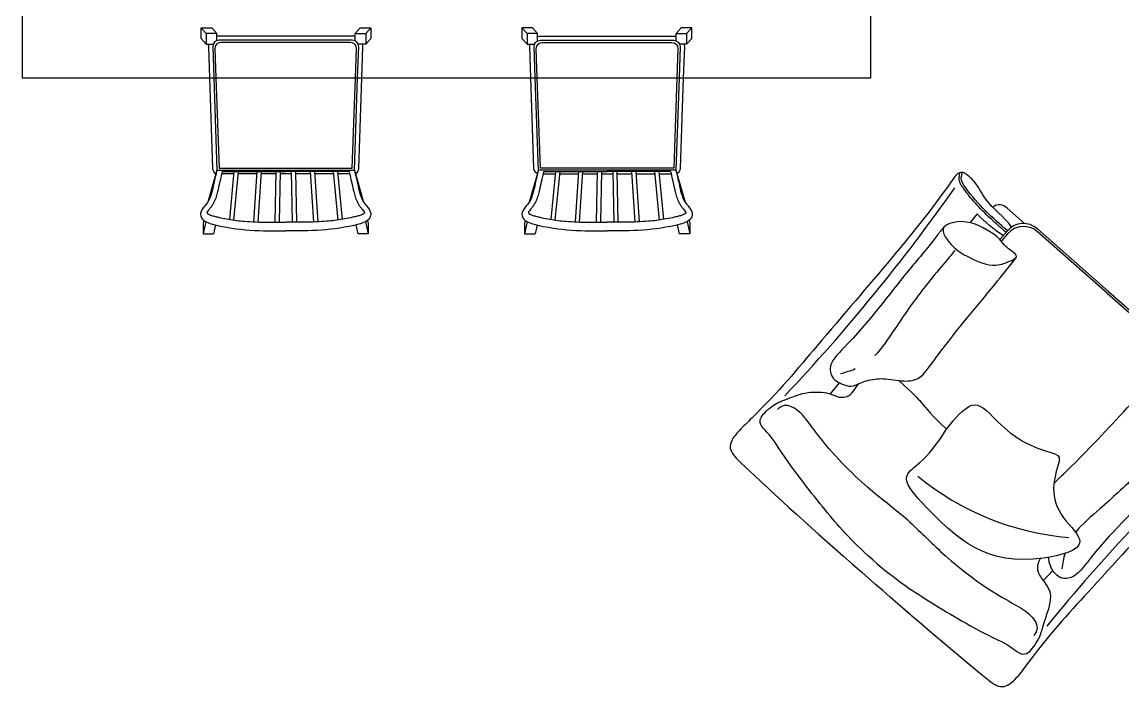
# Model space of a CAD drawing. Header units: millimetres. Extents: x -38686 to 870903, y -23218 to 232707.
# Drawn here: x 49863 to 52457, y 21320 to 22886 of the extents above; entities that cross this region are included whole.
import ezdxf

# ---------------------------------------------------------------- set-up
doc = ezdxf.new("R2010")
doc.units = ezdxf.units.MM
doc.header["$LTSCALE"] = 10
doc.layers.add('40 - Detail Outline', color=142, linetype='Continuous')

msp = doc.modelspace()

# ---------------------------------------------------------------- linework, layer by layer
at = {"layer": '40 - Detail Outline', "color": 251}
for p, q in [((50296.608, 22859.303), (50284.666, 22872.913)), ((50321.608, 22859.303), (50309.666, 22872.913)), ((50647.724, 22859.303), (50659.666, 22872.913)), ((50672.724, 22859.303), (50684.666, 22872.913)), ((51052.764, 22859.303), (51040.823, 22872.913)), ((51077.764, 22859.303), (51065.823, 22872.913)), ((51403.881, 22859.303), (51415.823, 22872.913)), ((51428.881, 22859.303), (51440.823, 22872.913)), ((50296.608, 22834.303), (50284.666, 22847.913)), ((50672.724, 22834.303), (50684.666, 22847.913)), ((51052.764, 22834.303), (51040.823, 22847.913)), ((51428.881, 22834.303), (51440.823, 22847.913))]:
    msp.add_line(p, q, dxfattribs=at)
at = {"layer": '40 - Detail Outline', "color": 0}
for p, q in [((50321.998, 22537.423), (50300.377, 22462.374)), ((50646.027, 22537.423), (50667.648, 22462.374)), ((51079.462, 22537.423), (51057.841, 22462.374)), ((51403.491, 22537.423), (51425.112, 22462.374)), ((52072.163, 22525.778), (52072.909, 22531.614)), ((52077.123, 22525.144), (52077.99, 22531.927)), ((52184.135, 22447.647), (52225.091, 22411.627)), ((50290.844, 22419.075), (50289.331, 22412.202)), ((50295.658, 22415.939), (50289.331, 22387.202)), ((50672.367, 22415.939), (50678.694, 22387.202)), ((50677.181, 22419.075), (50678.694, 22412.202)), ((51048.308, 22419.075), (51046.795, 22412.202)), ((51053.122, 22415.939), (51046.795, 22387.202)), ((51429.831, 22415.939), (51436.158, 22387.202)), ((51434.645, 22419.075), (51436.158, 22412.202)), ((50319.007, 22408.445), (50314.331, 22387.202)), ((50649.017, 22408.445), (50653.694, 22387.202)), ((51076.472, 22408.445), (51071.795, 22387.202)), ((51406.481, 22408.445), (51411.158, 22387.202))]:
    msp.add_line(p, q, dxfattribs=at)
at = {"layer": '40 - Detail Outline', "color": 7}
for p, q in [((50361.655, 22528.895), (50333.289, 22528.895)), ((50334.621, 22534.317), (50484.012, 22534.317)), ((50362.179, 22534.317), (50351.27, 22421.419)), ((50372.226, 22534.317), (50361.171, 22419.912)), ((50415.873, 22528.895), (50371.702, 22528.895)), ((50416.225, 22534.317), (50408.526, 22415.688)), ((50426.246, 22534.317), (50418.523, 22415.317)), ((50460.822, 22528.895), (50425.894, 22528.895)), ((50460.934, 22534.317), (50458.479, 22414.961)), ((50470.936, 22534.317), (50468.481, 22414.921)), ((50497.2, 22528.895), (50470.824, 22528.895)), ((50633.403, 22534.317), (50484.012, 22534.317)), ((50497.088, 22534.317), (50499.544, 22414.921)), ((50507.091, 22534.317), (50509.545, 22414.961)), ((50542.13, 22528.895), (50507.202, 22528.895)), ((50541.778, 22534.317), (50549.501, 22415.317)), ((50551.799, 22534.317), (50559.498, 22415.688)), ((50596.323, 22528.895), (50552.151, 22528.895)), ((50595.799, 22534.317), (50606.853, 22419.912)), ((50605.845, 22534.317), (50616.754, 22421.419)), ((50634.735, 22528.895), (50606.369, 22528.895)), ((51090.754, 22528.895), (51119.12, 22528.895)), ((51092.086, 22534.317), (51241.477, 22534.317)), ((51119.644, 22534.317), (51108.735, 22421.419)), ((51129.69, 22534.317), (51118.636, 22419.912)), ((51129.166, 22528.895), (51173.338, 22528.895)), ((51173.69, 22534.317), (51165.991, 22415.688)), ((51183.711, 22534.317), (51175.988, 22415.317)), ((51183.359, 22528.895), (51218.287, 22528.895)), ((51218.398, 22534.317), (51215.944, 22414.961)), ((51228.4, 22534.317), (51225.945, 22414.921)), ((51228.289, 22528.895), (51254.665, 22528.895)), ((51390.868, 22534.317), (51241.477, 22534.317)), ((51254.553, 22534.317), (51257.008, 22414.921)), ((51264.555, 22534.317), (51267.01, 22414.961)), ((51264.667, 22528.895), (51299.595, 22528.895)), ((51299.243, 22534.317), (51306.966, 22415.317)), ((51309.264, 22534.317), (51316.963, 22415.688)), ((51309.616, 22528.895), (51353.787, 22528.895)), ((51353.263, 22534.317), (51364.318, 22419.912)), ((51363.31, 22534.317), (51374.219, 22421.419)), ((51363.834, 22528.895), (51392.2, 22528.895)), ((50298.616, 22438.463), (50298.494, 22438.019)), ((50669.408, 22438.463), (50669.53, 22438.019)), ((51056.081, 22438.463), (51055.959, 22438.019)), ((51426.873, 22438.463), (51426.995, 22438.019))]:
    msp.add_line(p, q, dxfattribs=at)
at = {"layer": '40 - Detail Outline', "color": 252}
for p, q in [((52113.542, 22434.244), (52096.558, 22413.54)), ((51788.145, 22036.517), (51766.868, 22010.581)), ((52291.665, 21594.668), (52268.162, 21569.724))]:
    msp.add_line(p, q, dxfattribs=at)
at = {"layer": '40 - Detail Outline', "color": 0}
msp.add_lwpolyline([(49862.741, 24054.183), (49862.741, 22754.891), (51862.748, 22754.891), (51862.748, 24054.183)], close=True, dxfattribs=at)
at = {"layer": '40 - Detail Outline', "color": 251}
for points in [[(50284.666, 22847.913), (50284.666, 22872.913), (50309.666, 22872.913)], [(50321.608, 22842.27), (50321.608, 22859.303), (50296.608, 22859.303), (50296.608, 22834.303), (50313.263, 22834.303)], [(50647.724, 22841.694), (50647.724, 22859.303), (50672.724, 22859.303), (50672.724, 22834.303), (50654.761, 22834.303)], [(50659.666, 22872.913), (50684.666, 22872.913), (50684.666, 22847.913)], [(51065.823, 22872.913), (51040.823, 22872.913), (51040.823, 22847.913)], [(51077.764, 22841.694), (51077.764, 22859.303), (51052.764, 22859.303), (51052.764, 22834.303), (51070.728, 22834.303)], [(51403.881, 22842.27), (51403.881, 22859.303), (51428.881, 22859.303), (51428.881, 22834.303), (51412.225, 22834.303)], [(51440.823, 22847.913), (51440.823, 22872.913), (51415.823, 22872.913)]]:
    msp.add_lwpolyline(points, dxfattribs=at)
for points in [[(50302.736, 22834.303, 0.06587297), (50302.002, 22827.785), (50304.453, 22754.891)], [(50641.027, 22843.272), (50326.998, 22843.272, 0.41421356), (50311.998, 22828.272), (50314.521, 22754.891)], [(50636.027, 22838.272), (50331.998, 22838.272, 0.41421356), (50316.998, 22823.272), (50319.432, 22754.891)], [(50647.724, 22852.358, 0.06791001), (50641.027, 22853.272), (50326.998, 22853.272, 0.05438092), (50321.608, 22852.684, 0.05438092)], [(50648.592, 22754.891), (50651.027, 22823.272, 0.41421356), (50636.027, 22838.272)], [(50653.504, 22754.891), (50656.027, 22828.272, 0.41421356), (50641.027, 22843.272)], [(50663.571, 22754.891), (50666.022, 22827.785, 0.06587297), (50665.288, 22834.303)], [(51061.918, 22754.891), (51059.467, 22827.785, -0.06587297), (51060.201, 22834.303)], [(51071.985, 22754.891), (51069.462, 22828.272, -0.41421356), (51084.462, 22843.272)], [(51076.897, 22754.891), (51074.462, 22823.272, -0.41421356), (51089.462, 22838.272)], [(51077.764, 22852.358, -0.06791001), (51084.462, 22853.272), (51398.491, 22853.272, -0.05438092), (51403.881, 22852.684, -0.05438092)], [(51084.462, 22843.272), (51398.491, 22843.272, -0.41421356), (51413.491, 22828.272), (51410.968, 22754.891)], [(51089.462, 22838.272), (51393.491, 22838.272, -0.41421356), (51408.491, 22823.272), (51406.056, 22754.891)], [(51422.753, 22834.303, -0.06587297), (51423.487, 22827.785), (51421.036, 22754.891)]]:
    msp.add_lwpolyline(points, format="xyb", dxfattribs=at)
at = {"layer": '40 - Detail Outline', "color": 0}
for points in [[(50304.453, 22754.891), (50311.639, 22541.129, 0.25562514), (50319.612, 22529.141)], [(50648.412, 22529.141, 0.25562514), (50656.385, 22541.129), (50663.571, 22754.891)], [(51077.076, 22529.141, -0.25562514), (51069.104, 22541.129), (51061.918, 22754.891)], [(51421.036, 22754.891), (51413.85, 22541.129, -0.25562514), (51405.877, 22529.141)], [(52423.284, 22251.548), (52255.337, 22399.245, 0.41421356), (52184.771, 22394.718), (52166.542, 22373.989)], [(52419.982, 22247.793), (52255.79, 22392.188, 0.41421356), (52185.224, 22387.661), (52170.674, 22371.117)], [(52419.982, 22247.793), (52584.173, 22103.396, -0.41421356), (52588.699, 22032.83), (52574.149, 22016.286)], [(52423.284, 22251.548), (52591.229, 22103.848, -0.41421356), (52595.755, 22033.283), (52577.526, 22012.554)]]:
    msp.add_lwpolyline(points, format="xyb", dxfattribs=at)
for points in [[(50314.521, 22754.891), (50321.998, 22537.423), (50646.027, 22537.423), (50653.504, 22754.891)], [(50319.432, 22754.891), (50326.998, 22542.423), (50641.027, 22542.423), (50648.592, 22754.891)], [(51410.968, 22754.891), (51403.491, 22537.423), (51079.462, 22537.423), (51071.985, 22754.891)], [(51406.056, 22754.891), (51398.491, 22542.423), (51084.462, 22542.423), (51076.897, 22754.891)], [(50289.331, 22412.202), (50289.331, 22387.202), (50314.331, 22387.202)], [(50678.694, 22412.202), (50678.694, 22387.202), (50653.694, 22387.202)], [(51046.795, 22412.202), (51046.795, 22387.202), (51071.795, 22387.202)], [(51436.158, 22412.202), (51436.158, 22387.202), (51411.158, 22387.202)]]:
    msp.add_lwpolyline(points, dxfattribs=at)
at = {"layer": '40 - Detail Outline', "color": 252}
for centre, radius, start, end in [((48475.582, 25020.448), 4384.96, 316.575336, 324.849662), ((55673.885, 18689.982), 4384.96, 132.491049, 140.765375), ((52382.351, 22314.457), 644.126, 230.644089, 265.299367)]:
    msp.add_arc(centre, radius, start, end, dxfattribs=at)
at = {"layer": '40 - Detail Outline', "color": 0}
msp.add_arc((52165.719, 22430.7), 25.027, 42.620422, 128.888247, dxfattribs=at)
for points, knots in [([(50321.998, 22537.423), (50319.424, 22526.96), (50313.227, 22501.771), (50307.144, 22466.823), (50288.484, 22448.349), (50282.187, 22435.154), (50286.779, 22417.465), (50362.983, 22394.266), (50428.351, 22394.19), (50484.012, 22394.235)], [0, 0, 0, 0, 32.57715137, 78.42867812, 101.30605396, 109.98238013, 120.95051628, 150.95316852, 323.73230532, 323.73230532, 323.73230532, 323.73230532]), ([(50334.621, 22534.317), (50333.076, 22528.035), (50331.542, 22521.8), (50329.405, 22512.689), (50328.75, 22509.835), (50327.828, 22505.681), (50327.545, 22504.391), (50326.711, 22500.512), (50326.159, 22497.854), (50325, 22492.425), (50324.392, 22489.657), (50322.738, 22482.759), (50321.62, 22478.589), (50318.84, 22470.224), (50317.177, 22466.026), (50314.381, 22460.52), (50313.63, 22459.145), (50312.401, 22457.068), (50311.962, 22456.356), (50311.174, 22455.131), (50310.831, 22454.614), (50310.146, 22453.609), (50309.802, 22453.119), (50308.769, 22451.679), (50308.08, 22450.761), (50305.987, 22448.047), (50304.615, 22446.366), (50302.078, 22443.202), (50300.913, 22441.721), (50299.532, 22439.809), (50299.188, 22439.318), (50298.78, 22438.71), (50298.697, 22438.586), (50298.616, 22438.463)], [0, 0, 0, 0, 19.55960044, 19.55960044, 28.45991601, 28.45991601, 32.45695727, 32.45695727, 40.4510398, 40.4510398, 48.44512232, 48.44512232, 60.12364507, 60.12364507, 71.80216781, 71.80216781, 75.72333697, 75.72333697, 77.78716179, 77.78716179, 79.2984976, 79.2984976, 80.80983341, 80.80983341, 83.83250503, 83.83250503, 90.10403329, 90.10403329, 96.37556155, 96.37556155, 98.59913399, 98.59913399, 99.17238689, 99.17238689, 99.17238689, 99.17238689]), ([(50646.027, 22537.423), (50648.601, 22526.96), (50654.797, 22501.771), (50660.881, 22466.823), (50679.54, 22448.349), (50685.838, 22435.154), (50681.245, 22417.465), (50605.041, 22394.266), (50539.674, 22394.19), (50484.012, 22394.235)], [0, 0, 0, 0, 32.57715137, 78.42867812, 101.30605396, 109.98238013, 120.95051628, 150.95316852, 323.73230532, 323.73230532, 323.73230532, 323.73230532]), ([(50633.403, 22534.317), (50634.948, 22528.035), (50636.482, 22521.8), (50638.619, 22512.689), (50639.274, 22509.835), (50640.197, 22505.681), (50640.479, 22504.391), (50641.313, 22500.512), (50641.865, 22497.854), (50643.025, 22492.425), (50643.632, 22489.657), (50645.286, 22482.759), (50646.404, 22478.589), (50649.184, 22470.224), (50650.847, 22466.026), (50653.643, 22460.52), (50654.394, 22459.145), (50655.624, 22457.068), (50656.063, 22456.356), (50656.85, 22455.131), (50657.193, 22454.614), (50657.878, 22453.609), (50658.223, 22453.119), (50659.255, 22451.679), (50659.945, 22450.761), (50662.037, 22448.047), (50663.409, 22446.366), (50665.946, 22443.202), (50667.111, 22441.721), (50668.492, 22439.809), (50668.836, 22439.318), (50669.244, 22438.71), (50669.327, 22438.586), (50669.408, 22438.463)], [0, 0, 0, 0, 19.55960044, 19.55960044, 28.45991601, 28.45991601, 32.45695727, 32.45695727, 40.4510398, 40.4510398, 48.44512232, 48.44512232, 60.12364507, 60.12364507, 71.80216781, 71.80216781, 75.72333697, 75.72333697, 77.78716179, 77.78716179, 79.2984976, 79.2984976, 80.80983341, 80.80983341, 83.83250503, 83.83250503, 90.10403329, 90.10403329, 96.37556155, 96.37556155, 98.59913399, 98.59913399, 99.17238689, 99.17238689, 99.17238689, 99.17238689]), ([(51079.462, 22537.423), (51076.888, 22526.96), (51070.692, 22501.771), (51064.608, 22466.823), (51045.949, 22448.349), (51039.651, 22435.154), (51044.244, 22417.465), (51120.447, 22394.266), (51185.815, 22394.19), (51241.477, 22394.235)], [0, 0, 0, 0, 32.57715137, 78.42867812, 101.30605396, 109.98238013, 120.95051628, 150.95316852, 323.73230532, 323.73230532, 323.73230532, 323.73230532]), ([(51092.086, 22534.317), (51090.54, 22528.035), (51089.007, 22521.8), (51086.87, 22512.689), (51086.215, 22509.835), (51085.292, 22505.681), (51085.01, 22504.391), (51084.176, 22500.512), (51083.624, 22497.854), (51082.464, 22492.425), (51081.857, 22489.657), (51080.203, 22482.759), (51079.085, 22478.589), (51076.305, 22470.224), (51074.642, 22466.026), (51071.846, 22460.52), (51071.095, 22459.145), (51069.865, 22457.068), (51069.426, 22456.356), (51068.638, 22455.131), (51068.296, 22454.614), (51067.611, 22453.609), (51067.266, 22453.119), (51066.233, 22451.679), (51065.544, 22450.761), (51063.452, 22448.047), (51062.08, 22446.366), (51059.543, 22443.202), (51058.378, 22441.721), (51056.996, 22439.809), (51056.653, 22439.318), (51056.244, 22438.71), (51056.162, 22438.586), (51056.081, 22438.463)], [0, 0, 0, 0, 19.55960044, 19.55960044, 28.45991601, 28.45991601, 32.45695727, 32.45695727, 40.4510398, 40.4510398, 48.44512232, 48.44512232, 60.12364507, 60.12364507, 71.80216781, 71.80216781, 75.72333697, 75.72333697, 77.78716179, 77.78716179, 79.2984976, 79.2984976, 80.80983341, 80.80983341, 83.83250503, 83.83250503, 90.10403329, 90.10403329, 96.37556155, 96.37556155, 98.59913399, 98.59913399, 99.17238689, 99.17238689, 99.17238689, 99.17238689]), ([(51403.491, 22537.423), (51406.065, 22526.96), (51412.262, 22501.771), (51418.345, 22466.823), (51437.005, 22448.349), (51443.302, 22435.154), (51438.71, 22417.465), (51362.506, 22394.266), (51297.138, 22394.19), (51241.477, 22394.235)], [0, 0, 0, 0, 32.57715137, 78.42867812, 101.30605396, 109.98238013, 120.95051628, 150.95316852, 323.73230532, 323.73230532, 323.73230532, 323.73230532]), ([(51390.868, 22534.317), (51392.413, 22528.035), (51393.947, 22521.8), (51396.084, 22512.689), (51396.739, 22509.835), (51397.661, 22505.681), (51397.943, 22504.391), (51398.778, 22500.512), (51399.33, 22497.854), (51400.489, 22492.425), (51401.097, 22489.657), (51402.751, 22482.759), (51403.869, 22478.589), (51406.649, 22470.224), (51408.312, 22466.026), (51411.107, 22460.52), (51411.859, 22459.145), (51413.088, 22457.068), (51413.527, 22456.356), (51414.315, 22455.131), (51414.658, 22454.614), (51415.343, 22453.609), (51415.687, 22453.119), (51416.72, 22451.679), (51417.409, 22450.761), (51419.502, 22448.047), (51420.874, 22446.366), (51423.411, 22443.202), (51424.576, 22441.721), (51425.957, 22439.809), (51426.301, 22439.318), (51426.709, 22438.71), (51426.792, 22438.586), (51426.873, 22438.463)], [0, 0, 0, 0, 19.55960044, 19.55960044, 28.45991601, 28.45991601, 32.45695727, 32.45695727, 40.4510398, 40.4510398, 48.44512232, 48.44512232, 60.12364507, 60.12364507, 71.80216781, 71.80216781, 75.72333697, 75.72333697, 77.78716179, 77.78716179, 79.2984976, 79.2984976, 80.80983341, 80.80983341, 83.83250503, 83.83250503, 90.10403329, 90.10403329, 96.37556155, 96.37556155, 98.59913399, 98.59913399, 99.17238689, 99.17238689, 99.17238689, 99.17238689]), ([(52194.457, 22403.22), (52177.714, 22428.885), (52137.568, 22452.192), (52112.534, 22507.855), (52092.053, 22525.234), (52080.865, 22531.709), (52073.606, 22532.735), (52064.605, 22527.56), (51978.525, 22402.805), (51814.756, 22219.632), (51638.902, 22007.036), (51553.107, 21925.142), (51535.408, 21904.791), (51529.423, 21883.045), (51539.209, 21865.18), (51642.607, 21766.523), (51721.413, 21695.443), (51841.798, 21590.346)], [16.54242536, 16.54242536, 16.54242536, 16.54242536, 107.88273848, 157.06381149, 183.48151118, 187.76292973, 195.76613973, 204.03350928, 217.44048066, 796.33644856, 1009.31858772, 1043.23657009, 1071.76772689, 1089.60250177, 1106.36179511, 1129.45601406, 1543.36233132, 1543.36233132, 1543.36233132, 1543.36233132]), ([(52181.481, 22390.954), (52178.11, 22393.901), (52174.737, 22396.85), (52164.621, 22405.737), (52157.883, 22411.712), (52137.803, 22430.038), (52124.59, 22442.788), (52109.633, 22459.168), (52107.417, 22461.649), (52100.817, 22469.21), (52096.484, 22474.411), (52090.938, 22481.439), (52089.651, 22483.097), (52087.213, 22486.292), (52086.06, 22487.825), (52083.95, 22490.678), (52082.991, 22491.992), (52081.444, 22494.141), (52080.849, 22494.972), (52079.662, 22496.666), (52079.07, 22497.526), (52077.327, 22500.151), (52076.205, 22501.961), (52074.183, 22505.734), (52073.282, 22507.699), (52071.988, 22511.495), (52071.538, 22513.299), (52071.198, 22515.916), (52071.134, 22516.672), (52071.086, 22518.041), (52071.088, 22518.651), (52071.135, 22519.706), (52071.168, 22520.151), (52071.255, 22521.015), (52071.309, 22521.438), (52071.493, 22522.68), (52071.644, 22523.473), (52071.948, 22524.932), (52072.1, 22525.604), (52072.246, 22526.248)], [0, 0, 0, 0, 13.82298301, 13.82298301, 41.46894903, 41.46894903, 96.76088107, 96.76088107, 106.45785087, 106.45785087, 125.85179046, 125.85179046, 131.75640978, 131.75640978, 137.10652716, 137.10652716, 141.60904693, 141.60904693, 144.40547174, 144.40547174, 147.20189656, 147.20189656, 152.79474618, 152.79474618, 158.38759581, 158.38759581, 163.07751435, 163.07751435, 164.94525545, 164.94525545, 166.42254909, 166.42254909, 167.48365469, 167.48365469, 168.54476029, 168.54476029, 170.66697149, 170.66697149, 172.61922639, 172.61922639, 172.61922639, 172.61922639]), ([(50298.494, 22438.019), (50298.48, 22437.978), (50298.464, 22437.924), (50298.455, 22437.731), (50298.434, 22437.562), (50298.553, 22437.198), (50298.631, 22437.003), (50298.772, 22436.706), (50298.829, 22436.598), (50298.944, 22436.398), (50299.004, 22436.303), (50299.199, 22436.017), (50299.35, 22435.827), (50299.734, 22435.414), (50299.968, 22435.191), (50300.553, 22434.71), (50300.905, 22434.451), (50301.973, 22433.76), (50302.784, 22433.311), (50304.716, 22432.408), (50305.834, 22431.955), (50308.318, 22431.07), (50309.684, 22430.637), (50312.6, 22429.787), (50314.151, 22429.369), (50317.381, 22428.524), (50318.992, 22428.113), (50323.814, 22426.918), (50327.016, 22426.17), (50336.584, 22424.059), (50342.914, 22422.832), (50361.784, 22419.629), (50374.207, 22418.127), (50404.269, 22415.595), (50421.821, 22415.059), (50453.8, 22414.897), (50468.221, 22415.126), (50484.012, 22414.621)], [136.27052956, 136.27052956, 136.27052956, 136.27052956, 137.49414178, 137.49414178, 139.9413662, 139.9413662, 142.38859063, 142.38859063, 143.92442163, 143.92442163, 145.46025264, 145.46025264, 148.53191465, 148.53191465, 151.60357665, 151.60357665, 154.67523866, 154.67523866, 159.45140784, 159.45140784, 164.22757701, 164.22757701, 169.00374619, 169.00374619, 173.77991536, 173.77991536, 178.55608454, 178.55608454, 188.10842288, 188.10842288, 207.21309958, 207.21309958, 245.42245298, 245.42245298, 300.31168215, 300.31168215, 345.34487244, 345.34487244, 345.34487244, 345.34487244]), ([(50669.53, 22438.019), (50669.544, 22437.978), (50669.56, 22437.924), (50669.57, 22437.731), (50669.591, 22437.562), (50669.471, 22437.198), (50669.393, 22437.003), (50669.252, 22436.706), (50669.195, 22436.598), (50669.081, 22436.398), (50669.021, 22436.303), (50668.825, 22436.017), (50668.674, 22435.827), (50668.29, 22435.414), (50668.056, 22435.191), (50667.471, 22434.71), (50667.119, 22434.451), (50666.052, 22433.76), (50665.24, 22433.311), (50663.308, 22432.408), (50662.19, 22431.955), (50659.706, 22431.07), (50658.34, 22430.637), (50655.424, 22429.787), (50653.873, 22429.369), (50650.644, 22428.524), (50649.033, 22428.113), (50644.21, 22426.918), (50641.008, 22426.17), (50631.44, 22424.059), (50625.11, 22422.832), (50606.24, 22419.629), (50593.818, 22418.127), (50563.755, 22415.595), (50546.204, 22415.059), (50514.225, 22414.897), (50499.803, 22415.126), (50484.012, 22414.621)], [136.27052956, 136.27052956, 136.27052956, 136.27052956, 137.49414178, 137.49414178, 139.9413662, 139.9413662, 142.38859063, 142.38859063, 143.92442163, 143.92442163, 145.46025264, 145.46025264, 148.53191465, 148.53191465, 151.60357665, 151.60357665, 154.67523866, 154.67523866, 159.45140784, 159.45140784, 164.22757701, 164.22757701, 169.00374619, 169.00374619, 173.77991536, 173.77991536, 178.55608454, 178.55608454, 188.10842288, 188.10842288, 207.21309958, 207.21309958, 245.42245298, 245.42245298, 300.31168215, 300.31168215, 345.34487244, 345.34487244, 345.34487244, 345.34487244]), ([(51055.959, 22438.019), (51055.945, 22437.978), (51055.929, 22437.924), (51055.919, 22437.731), (51055.898, 22437.562), (51056.018, 22437.198), (51056.096, 22437.003), (51056.237, 22436.706), (51056.294, 22436.598), (51056.408, 22436.398), (51056.468, 22436.303), (51056.664, 22436.017), (51056.815, 22435.827), (51057.199, 22435.414), (51057.433, 22435.191), (51058.018, 22434.71), (51058.37, 22434.451), (51059.437, 22433.76), (51060.249, 22433.311), (51062.181, 22432.408), (51063.299, 22431.955), (51065.783, 22431.07), (51067.149, 22430.637), (51070.065, 22429.787), (51071.616, 22429.369), (51074.845, 22428.524), (51076.456, 22428.113), (51081.279, 22426.918), (51084.481, 22426.17), (51094.049, 22424.059), (51100.379, 22422.832), (51119.249, 22419.629), (51131.671, 22418.127), (51161.734, 22415.595), (51179.285, 22415.059), (51211.264, 22414.897), (51225.686, 22415.126), (51241.477, 22414.621)], [136.27052956, 136.27052956, 136.27052956, 136.27052956, 137.49414178, 137.49414178, 139.9413662, 139.9413662, 142.38859063, 142.38859063, 143.92442163, 143.92442163, 145.46025264, 145.46025264, 148.53191465, 148.53191465, 151.60357665, 151.60357665, 154.67523866, 154.67523866, 159.45140784, 159.45140784, 164.22757701, 164.22757701, 169.00374619, 169.00374619, 173.77991536, 173.77991536, 178.55608454, 178.55608454, 188.10842288, 188.10842288, 207.21309958, 207.21309958, 245.42245298, 245.42245298, 300.31168215, 300.31168215, 345.34487244, 345.34487244, 345.34487244, 345.34487244]), ([(51426.995, 22438.019), (51427.009, 22437.978), (51427.025, 22437.924), (51427.034, 22437.731), (51427.055, 22437.562), (51426.936, 22437.198), (51426.858, 22437.003), (51426.717, 22436.706), (51426.66, 22436.598), (51426.545, 22436.398), (51426.485, 22436.303), (51426.29, 22436.017), (51426.139, 22435.827), (51425.755, 22435.414), (51425.521, 22435.191), (51424.936, 22434.71), (51424.584, 22434.451), (51423.516, 22433.76), (51422.704, 22433.311), (51420.773, 22432.408), (51419.655, 22431.955), (51417.171, 22431.07), (51415.805, 22430.637), (51412.889, 22429.787), (51411.338, 22429.369), (51408.108, 22428.524), (51406.497, 22428.113), (51401.674, 22426.918), (51398.473, 22426.17), (51388.905, 22424.059), (51382.575, 22422.832), (51363.705, 22419.629), (51351.282, 22418.127), (51321.22, 22415.595), (51303.668, 22415.059), (51271.689, 22414.897), (51257.267, 22415.126), (51241.477, 22414.621)], [136.27052956, 136.27052956, 136.27052956, 136.27052956, 137.49414178, 137.49414178, 139.9413662, 139.9413662, 142.38859063, 142.38859063, 143.92442163, 143.92442163, 145.46025264, 145.46025264, 148.53191465, 148.53191465, 151.60357665, 151.60357665, 154.67523866, 154.67523866, 159.45140784, 159.45140784, 164.22757701, 164.22757701, 169.00374619, 169.00374619, 173.77991536, 173.77991536, 178.55608454, 178.55608454, 188.10842288, 188.10842288, 207.21309958, 207.21309958, 245.42245298, 245.42245298, 300.31168215, 300.31168215, 345.34487244, 345.34487244, 345.34487244, 345.34487244]), ([(52039.029, 22406.933), (52031.829, 22400.831), (51998.448, 22355.048), (51938.754, 22289.341), (51845.821, 22161.792), (51764.189, 22084.991), (51769.478, 22046.49), (51794.892, 22030.986), (51814.499, 22027.94), (51822.225, 22029.385)], [0, 0, 0, 0, 28.33000693, 166.95478543, 394.08349071, 452.8816253, 466.67888045, 504.96523529, 527.83525504, 527.83525504, 527.83525504, 527.83525504]), ([(52060.622, 22348.352), (52054.541, 22338.431), (51999.13, 22279.27), (51922.567, 22169.473), (51889.592, 22118.435), (51872.221, 22100.584)], [0, 0, 0, 0, 143.66334257, 241.62064722, 316.59857769, 316.59857769, 316.59857769, 316.59857769]), ([(51993.387, 22064.67), (51999.528, 22072.909), (52071.99, 22170.877), (52120.117, 22223.218), (52188.209, 22309.931), (52205.135, 22331.486)], [730.05948639, 730.05948639, 730.05948639, 730.05948639, 759.62268473, 1007.42968048, 1089.4025287, 1089.4025287, 1089.4025287, 1089.4025287]), ([(51867.28, 21619.322), (51812.15, 21669.702), (51760.69, 21728.675), (51661.609, 21854.785), (51628.76, 21912.216), (51602.588, 21934.504), (51599.976, 21956.718), (51637.864, 21988.762), (51680.102, 22003.231), (51711.79, 22018.38), (51765.461, 22013.086), (51790.219, 22000.672), (51807.423, 22003.6), (51816.999, 22009.226), (51834.404, 22034.672)], [487.26589919, 487.26589919, 487.26589919, 487.26589919, 596.04542104, 707.87162676, 770.71017479, 793.36783584, 808.20576372, 829.39482583, 853.97807173, 947.20706059, 993.76756886, 1007.35982397, 1029.28136395, 1041.54606751, 1041.54606751, 1041.54606751, 1041.54606751]), ([(52602.95, 22043.975), (52630.544, 22030.649), (52658.79, 21993.809), (52717.194, 21976.093), (52737.048, 21958), (52744.899, 21947.731), (52746.844, 21940.663), (52742.862, 21931.074), (52630.128, 21829.76), (52469.381, 21643.929), (52280.997, 21442.353), (52210.736, 21346.798), (52192.812, 21326.644), (52172.01, 21317.929), (52153.04, 21325.352), (52041.981, 21415.298), (51923.868, 21517.396), (51841.798, 21590.346)], [16.54242536, 16.54242536, 16.54242536, 16.54242536, 107.88273848, 157.06381149, 183.48151118, 187.76292973, 195.76613973, 204.03350928, 217.44048066, 796.33644856, 1009.31858772, 1043.23657009, 1071.76772689, 1089.60250177, 1106.36179511, 1129.45601406, 1543.36233132, 1543.36233132, 1543.36233132, 1543.36233132]), ([(51928.759, 22041.759), (51963.903, 22010.597), (51993.073, 21978.204), (52004.042, 21962.635), (52041.591, 21927.247)], [54.54277837, 54.54277837, 54.54277837, 54.54277837, 98.01366541, 187.61160888, 187.61160888, 187.61160888, 187.61160888]), ([(52294.369, 21799.975), (52301.756, 21807.118), (52389.663, 21891.503), (52435.425, 21945.923), (52512.728, 22024.537), (52531.943, 22044.078)], [730.05948639, 730.05948639, 730.05948639, 730.05948639, 759.62268473, 1007.42968048, 1089.4025287, 1089.4025287, 1089.4025287, 1089.4025287]), ([(51950.025, 21713.41), (51935.002, 21725.344), (51897.537, 21755.756), (51848.783, 21794.298), (51767.541, 21871.397), (51712.47, 21949.994), (51686.009, 21978.277), (51657.75, 21985.805), (51647.757, 21977.744), (51642.641, 21973.617)], [492.73654999, 492.73654999, 492.73654999, 492.73654999, 550.21156306, 637.24227458, 829.7448814, 882.15120538, 925.92857698, 943.68084491, 962.2999044, 962.2999044, 962.2999044, 962.2999044]), ([(52567.135, 21902.904), (52558.073, 21895.606), (52506.477, 21833.09), (52407.362, 21743.126), (52360.955, 21703.9), (52345.47, 21684.391)], [0, 0, 0, 0, 143.66334257, 241.62064722, 316.59857769, 316.59857769, 316.59857769, 316.59857769]), ([(52627.995, 21888.974), (52622.863, 21881.053), (52581.721, 21842.096), (52524.179, 21774.495), (52409.55, 21666.027), (52343.808, 21575.252), (52304.947, 21575.578), (52286.323, 21598.803), (52282.296, 21618.162), (52281.242, 21625.707)], [0, 0, 0, 0, 28.33000693, 166.95478543, 394.08349071, 452.8816253, 466.67888045, 504.96523529, 527.83525504, 527.83525504, 527.83525504, 527.83525504]), ([(51950.025, 21713.41), (51963.781, 21700.035), (51998.73, 21666.763), (52043.185, 21623.333), (52130.033, 21552.608), (52215.022, 21508.03), (52246.454, 21485.4), (52257.531, 21458.334), (52250.813, 21447.393), (52247.374, 21441.792)], [492.73654999, 492.73654999, 492.73654999, 492.73654999, 550.21156306, 637.24227458, 829.7448814, 882.15120538, 925.92857698, 943.68084491, 962.2999044, 962.2999044, 962.2999044, 962.2999044]), ([(51867.28, 21619.322), (51924.291, 21571.081), (51989.356, 21527.578), (52127.092, 21445.421), (52188.249, 21420.179), (52213.698, 21397.07), (52236.064, 21397.317), (52263.004, 21438.989), (52271.958, 21482.73), (52299.451, 21534.875), (52270.826, 21568.648), (52255.351, 21591.617), (52256.063, 21609.209), (52260.521, 21619.524), (52262.56, 21623.076)], [487.26589919, 487.26589919, 487.26589919, 487.26589919, 596.04542104, 707.87162676, 770.71017479, 793.36783584, 808.20576372, 829.39482583, 853.97807173, 947.20706059, 993.76756886, 1007.35982397, 1029.28136395, 1041.96962538, 1041.96962538, 1041.96962538, 1041.96962538])]:
    msp.add_open_spline(points, degree=3, knots=knots, dxfattribs=at)
for points in [[(52184.772, 22394.718), (52085.763, 22496.7), (52076.134, 22519.469), (52077.123, 22525.144)], [(52195.514, 22324.975), (52157.052, 22313.756), (52098.221, 22330.386), (52058.699, 22356.152), (52035.294, 22403.065), (52055.165, 22413.672), (52137.296, 22396.303), (52166.488, 22374.409), (52180.768, 22357.611), (52194.962, 22347.007), (52206.223, 22333.752), (52195.514, 22324.975)], [(51822.225, 22029.385), (51853.095, 22041.439), (51892.102, 22046.294), (51940.775, 22040.87), (51977.652, 22049.379), (51993.387, 22064.67)]]:
    msp.add_spline(points, degree=3, dxfattribs=at)
at = {"layer": '40 - Detail Outline', "color": 252}
msp.add_open_spline([(52174.664, 22383.226), (52152.226, 22397.546), (52132.421, 22414.861), (52113.542, 22434.244)], degree=3, dxfattribs=at)
at = {"layer": '40 - Detail Outline', "color": 0}
for points in [[(51826.243, 22069.199), (51815.059, 22064.603), (51803.198, 22061.038), (51791.336, 22057.474)], [(52320.217, 21634.779), (52317.087, 21623.1), (52315.068, 21610.881), (52313.048, 21598.661)]]:
    msp.add_open_spline(points, degree=3, dxfattribs=at)
at = {"layer": '40 - Detail Outline', "color": 252}
msp.add_spline([(52306.844, 21851.719), (52293.588, 21788.46), (52317.15, 21718.879), (52355.473, 21662.375), (52269.528, 21623.956), (51981.834, 21756.45), (51948.357, 21818.464), (51977.655, 21848.071), (52087.271, 21976.419), (52100.506, 21983.934), (52155.469, 21951.619), (52285.068, 21872.893), (52306.33, 21860.603), (52306.848, 21851.723)], degree=3, dxfattribs=at)

doc.saveas('drawing.dxf')
